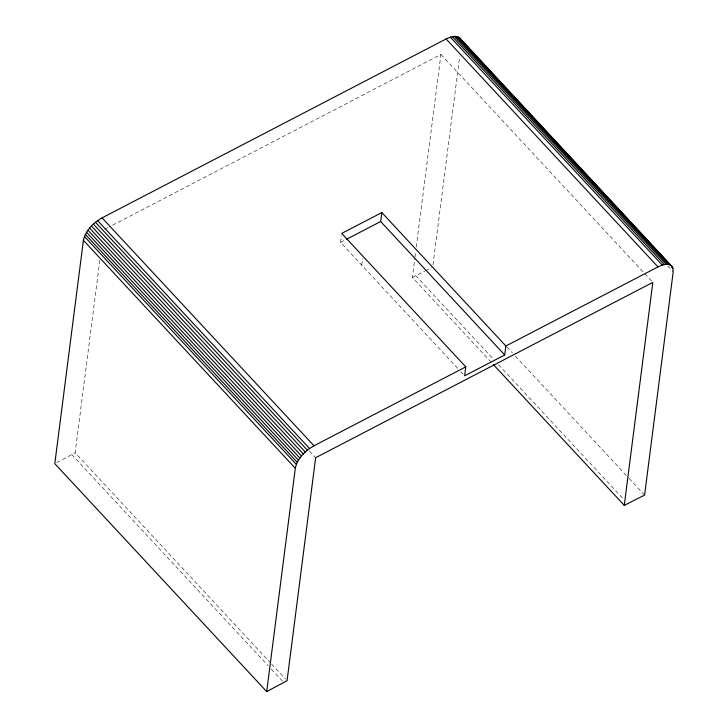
<?xml version="1.0" encoding="UTF-8"?>
<svg xmlns="http://www.w3.org/2000/svg" width="728" height="728" viewBox="0 0 728 728"><rect width="100%" height="100%" fill="white"/><g stroke="black" fill="none" stroke-linecap="round" stroke-linejoin="round"><path stroke-width="0.55" stroke-dasharray="3.64 2.73" d="M270.825 663.244L75.157 452.78L99.827 260.205M457.666 368.332L340.567 242.388L341.432 235.663M361.761 265.174L362.626 258.449M491.245 362.289L412.366 277.441L414.814 258.294M414.96 257.166L415.679 251.533M416.261 247.029L440.931 54.454L109.764 226.654M432.978 264.91L459.705 56.265M56.793 462.599L75.157 452.78M104.732 229.274L108.754 227.172M340.567 242.388L344.581 240.295M412.366 277.441L424.724 271.171M425.716 270.67L431.695 267.667M667.794 265.966L673.209 271.79M440.931 54.454L652.06 281.545M506.934 347.029L512.348 352.853M515.442 356.183L628.355 477.632M629.129 478.46L644.599 495.095M415.761 275.675L493.866 359.687M498.507 364.683L623.022 498.607M460.76 371.662L463.081 374.156M309.446 451.069L315.634 457.721M271.599 664.072L285.522 679.051M71.763 454.545L268.204 665.838M271.298 669.168L282.901 681.645"/><path stroke-width="1.09" d="M83.411 240.322L54.791 463.672L266.703 691.6L287.069 680.707L315.634 457.721L652.834 282.382L624.269 505.369L644.599 495.095L673.209 271.79L672.581 267.212L459.896 38.184C455.992 34.662 450.141 37.064 446.082 38.975L102.084 217.854C93.53 222.713 85.513 230.367 83.411 240.322L295.313 468.25L266.703 691.6M504.722 354.973L380.662 221.53L381.818 212.567L341.723 233.415L465.774 366.857L464.628 375.821L504.722 354.973L505.869 346L381.818 212.567M295.313 468.25C297.424 458.303 305.441 450.641 313.995 445.782L465.774 366.857M346.583 239.257L380.662 221.53M505.869 346L657.985 266.903C662.052 264.992 667.895 262.59 671.808 266.111M458.858 37.337L672.581 267.212M457.566 36.755L669.478 264.683M671.535 266.876L673.082 268.541M456.046 36.436L667.958 264.364M454.327 36.4L666.238 264.328M452.443 36.646L664.346 264.573M450.414 37.155L662.316 265.092M446.082 38.975L657.985 266.903M493.566 364.783L624.269 505.369M102.084 217.854L313.995 445.782M97.643 220.593L309.555 448.521M95.477 222.258L307.38 450.186M93.384 224.078L305.296 452.015M91.419 226.035L303.33 453.963M89.599 228.073L301.51 456.01M87.97 230.184L299.881 458.112M86.55 232.305L298.462 460.233M85.367 234.416L297.279 462.353M84.439 236.482L296.351 464.409M459.896 38.184L460.678 39.285"/></g></svg>
